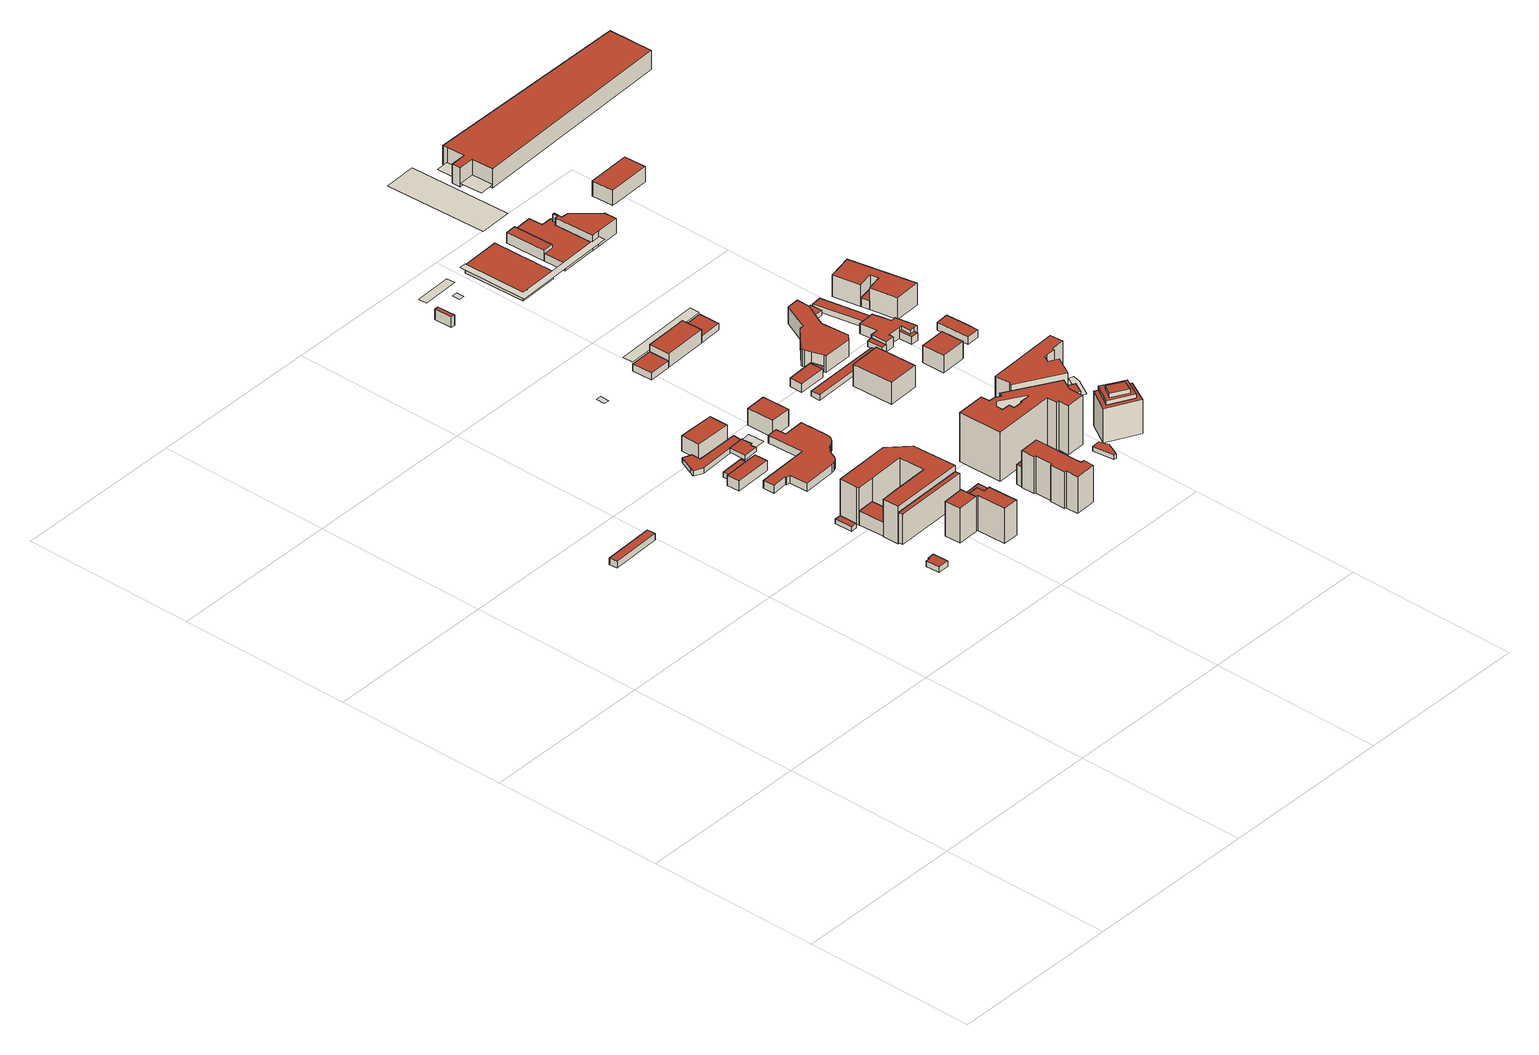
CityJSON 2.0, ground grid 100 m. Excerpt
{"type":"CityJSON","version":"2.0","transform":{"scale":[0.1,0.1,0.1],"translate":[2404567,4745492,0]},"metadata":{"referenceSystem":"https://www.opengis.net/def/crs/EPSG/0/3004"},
"CityObjects":{
"building1":{"type":"Building","attributes":{"ELEVATION":149.75,"GRONDA":153,"PIEDE":149.75,"ALTEZZA":3.25,"VOLUME":178.56},"geometry":[{"type":"Solid","lod":"2","boundaries":[[[[0,1,2,3,4,5]],[[0,5,6,7]],[[5,4,8,6]],[[4,3,9,8]],[[3,2,10,9]],[[2,1,11,10]],[[1,0,7,11]],[[7,6,8,9,10,11]]]],"semantics":{"surfaces":[{"type":"GroundSurface"},{"type":"WallSurface","hasWindows":0},{"type":"WallSurface","hasWindows":1},{"type":"RoofSurface"}],"values":[[0,1,1,2,1,1,2,3]]}}]},
"building2":{"type":"Building","attributes":{"ELEVATION":145,"GRONDA":147.77,"PIEDE":145,"ALTEZZA":2.77,"VOLUME":106.23},"geometry":[{"type":"Solid","lod":"2","boundaries":[[[[12,13,14,15]],[[12,15,16,17]],[[15,14,18,16]],[[14,13,19,18]],[[13,12,17,19]],[[17,16,18,19]]]],"semantics":{"surfaces":[{"type":"GroundSurface"},{"type":"WallSurface","hasWindows":0},{"type":"WallSurface","hasWindows":1},{"type":"RoofSurface"}],"values":[[0,1,2,1,2,3]]}}]},
"building3":{"type":"Building","attributes":{"ELEVATION":147.58,"GRONDA":155.9,"PIEDE":147.58,"ALTEZZA":8.32,"VOLUME":1235.7},"geometry":[{"type":"Solid","lod":"2","boundaries":[[[[20,21,22,23]],[[20,23,24,25]],[[23,22,26,24]],[[22,21,27,26]],[[21,20,25,27]],[[25,24,26,27]]]],"semantics":{"surfaces":[{"type":"GroundSurface"},{"type":"WallSurface","hasWindows":0},{"type":"WallSurface","hasWindows":1},{"type":"RoofSurface"}],"values":[[0,1,2,2,2,3]]}}]},
"building4":{"type":"Building","attributes":{"ELEVATION":148.69,"GRONDA":169.53,"PIEDE":148.69,"ALTEZZA":20.84,"VOLUME":2413.27},"geometry":[{"type":"Solid","lod":"2","boundaries":[[[[28,29,30,31,32]],[[28,32,33,34]],[[32,31,35,33]],[[31,30,36,35]],[[30,29,37,36]],[[29,28,34,37]],[[34,33,35,36,37]]]],"semantics":{"surfaces":[{"type":"GroundSurface"},{"type":"WallSurface","hasWindows":0},{"type":"WallSurface","hasWindows":1},{"type":"RoofSurface"}],"values":[[0,1,1,2,1,2,3]]}}]},
"building5":{"type":"Building","attributes":{"ELEVATION":148.22,"GRONDA":166.23,"PIEDE":148.22,"ALTEZZA":18.01,"VOLUME":2046.86},"geometry":[{"type":"Solid","lod":"2","boundaries":[[[[38,39,40,41]],[[38,41,42,43]],[[41,40,44,42]],[[40,39,45,44]],[[39,38,43,45]],[[43,42,44,45]]]],"semantics":{"surfaces":[{"type":"GroundSurface"},{"type":"WallSurface","hasWindows":1},{"type":"WallSurface","hasWindows":0},{"type":"RoofSurface"}],"values":[[0,1,1,1,2,3]]}}]},
"building6":{"type":"Building","attributes":{"ELEVATION":147.37,"GRONDA":169.77,"PIEDE":147.37,"ALTEZZA":22.4,"VOLUME":23445.46},"geometry":[{"type":"Solid","lod":"2","boundaries":[[[[46,47,48,49,50,51,52,53,54,55,56,57]],[[46,57,58,59]],[[57,56,60,58]],[[56,55,61,60]],[[55,54,62,61]],[[54,53,63,62]],[[53,52,64,63]],[[52,51,65,64]],[[51,50,66,65]],[[50,49,67,66]],[[49,48,68,67]],[[48,47,69,68]],[[47,46,59,69]],[[59,58,60,61,62,63,64,65,66,67,68,69]]]],"semantics":{"surfaces":[{"type":"GroundSurface"},{"type":"WallSurface","hasWindows":0},{"type":"WallSurface","hasWindows":1},{"type":"RoofSurface"}],"values":[[0,1,1,1,1,1,2,2,2,2,2,1,2,3]]}}]},
"building7":{"type":"Building","attributes":{"ELEVATION":148.61,"GRONDA":169.62,"PIEDE":148.61,"ALTEZZA":21.01,"VOLUME":3730.9},"geometry":[{"type":"Solid","lod":"2","boundaries":[[[[70,71,72,73]],[[71,74,75,72]],[[76,77,78,74,71,70,79,80]],[[76,80,81,82]],[[80,79,83,81]],[[79,70,73,83]],[[74,78,84,75]],[[78,77,85,84]],[[77,76,82,85]],[[82,81,83,73,72,75,84,85]]]],"semantics":{"surfaces":[{"type":"WallSurface","hasWindows":1},{"type":"WallSurface","hasWindows":0},{"type":"GroundSurface"},{"type":"RoofSurface"}],"values":[[0,1,2,0,0,0,1,1,1,3]]}}]},
"building8":{"type":"Building","attributes":{"ELEVATION":146.4,"GRONDA":149.52,"PIEDE":146.4,"ALTEZZA":3.12,"VOLUME":716.57},"geometry":[{"type":"Solid","lod":"2","boundaries":[[[[86,87,88,89,90,91,92,93,94,95]],[[86,95,96,97]],[[95,94,98,96]],[[94,93,99,98]],[[93,92,100,99]],[[92,91,101,100]],[[91,90,102,101]],[[90,89,103,102]],[[89,88,104,103]],[[88,87,105,104]],[[87,86,97,105]],[[97,96,98,99,100,101,102,103,104,105]]]],"semantics":{"surfaces":[{"type":"GroundSurface"},{"type":"WallSurface","hasWindows":0},{"type":"WallSurface","hasWindows":1},{"type":"RoofSurface"}],"values":[[0,1,1,2,1,1,2,2,2,1,1,3]]}}]},
"building9":{"type":"Building","attributes":{"ELEVATION":148.25,"GRONDA":165.36,"PIEDE":148.25,"ALTEZZA":17.11,"VOLUME":1617.78},"geometry":[{"type":"Solid","lod":"2","boundaries":[[[[106,107,108,109,110,111,112,113,114,115,116,117]],[[106,117,118,119]],[[117,116,120,118]],[[116,115,121,120]],[[115,114,122,121]],[[114,113,123,122]],[[113,112,124,123]],[[112,111,125,124]],[[111,110,126,125]],[[110,109,127,126]],[[109,108,128,127]],[[108,107,129,128]],[[107,106,119,129]],[[119,118,120,121,122,123,124,125,126,127,128,129]]]],"semantics":{"surfaces":[{"type":"GroundSurface"},{"type":"WallSurface","hasWindows":1},{"type":"WallSurface","hasWindows":0},{"type":"RoofSurface"}],"values":[[0,1,1,1,2,1,2,1,1,1,1,2,1,3]]}}]},
"building10":{"type":"Building","attributes":{"ELEVATION":146.21,"GRONDA":155.45,"PIEDE":146.21,"ALTEZZA":9.24,"VOLUME":2113.81},"geometry":[{"type":"Solid","lod":"2","boundaries":[[[[130,131,132,133]],[[130,133,134,135]],[[133,132,136,134]],[[132,131,137,136]],[[131,130,135,137]],[[135,134,136,137]]]],"semantics":{"surfaces":[{"type":"GroundSurface"},{"type":"WallSurface","hasWindows":0},{"type":"WallSurface","hasWindows":1},{"type":"RoofSurface"}],"values":[[0,1,1,1,2,3]]}}]},
"building11":{"type":"Building","attributes":{"ELEVATION":147.29,"GRONDA":149.91,"PIEDE":147.29,"ALTEZZA":2.62,"VOLUME":228.79},"geometry":[{"type":"Solid","lod":"2","boundaries":[[[[138,139,140,141,142,143,144]],[[138,144,145,146]],[[144,143,147,145]],[[143,142,148,147]],[[142,141,149,148]],[[141,140,150,149]],[[140,139,151,150]],[[139,138,146,151]],[[146,145,147,148,149,150,151]]]],"semantics":{"surfaces":[{"type":"GroundSurface"},{"type":"WallSurface","hasWindows":0},{"type":"WallSurface","hasWindows":1},{"type":"RoofSurface"}],"values":[[0,1,1,2,1,2,1,1,3]]}}]},
"building12":{"type":"Building","attributes":{"ELEVATION":146.95,"GRONDA":151.55,"PIEDE":146.95,"ALTEZZA":4.6,"VOLUME":4285.31},"geometry":[{"type":"Solid","lod":"2","boundaries":[[[[152,153,154,155,156,157,158,159,160,161,162,163,164,165,166,167,168,169,170,171,172,173,174,175,176,177,178,179,180]],[[152,180,181,182]],[[180,179,183,181]],[[179,178,184,183]],[[178,177,185,184]],[[177,176,186,185]],[[176,175,187,186]],[[175,174,188,187]],[[174,173,189,188]],[[173,172,190,189]],[[172,171,191,190]],[[171,170,192,191]],[[170,169,193,192]],[[169,168,194,193]],[[168,167,195,194]],[[167,166,196,195]],[[166,165,197,196]],[[165,164,198,197]],[[164,163,199,198]],[[163,162,200,199]],[[162,161,201,200]],[[161,160,202,201]],[[160,159,203,202]],[[159,158,204,203]],[[158,157,205,204]],[[157,156,206,205]],[[156,155,207,206]],[[155,154,208,207]],[[154,153,209,208]],[[153,152,182,209]],[[182,181,183,184,185,186,187,188,189,190,191,192,193,194,195,196,197,198,199,200,201,202,203,204,205,206,207,208,209]]]],"semantics":{"surfaces":[{"type":"GroundSurface"},{"type":"WallSurface","hasWindows":0},{"type":"WallSurface","hasWindows":1},{"type":"RoofSurface"}],"values":[[0,1,1,2,2,2,1,2,2,2,2,1,1,2,1,2,1,1,2,1,1,2,2,2,1,1,2,1,2,2,3]]}}]},
"building13":{"type":"Building","attributes":{"ELEVATION":150.1,"GRONDA":0,"PIEDE":150.1,"ALTEZZA":0,"VOLUME":0},"geometry":[{"type":"MultiSurface","lod":"0","boundaries":[[[210,211,212,213,214,215]]]}]},
"building14":{"type":"Building","attributes":{"ELEVATION":145.26,"GRONDA":0,"PIEDE":145.26,"ALTEZZA":0,"VOLUME":0},"geometry":[{"type":"MultiSurface","lod":"0","boundaries":[[[216,217,218,219]]]}]},
"building15":{"type":"Building","attributes":{"ELEVATION":146.12,"GRONDA":156.14,"PIEDE":146.12,"ALTEZZA":10.02,"VOLUME":1901.6},"geometry":[{"type":"Solid","lod":"2","boundaries":[[[[220,221,222,223]],[[220,223,224,225]],[[223,222,226,224]],[[222,221,227,226]],[[221,220,225,227]],[[225,224,226,227]]]],"semantics":{"surfaces":[{"type":"GroundSurface"},{"type":"WallSurface","hasWindows":1},{"type":"WallSurface","hasWindows":0},{"type":"RoofSurface"}],"values":[[0,1,1,2,1,3]]}}]},
"building16":{"type":"Building","attributes":{"ELEVATION":148.66,"GRONDA":170.83,"PIEDE":148.66,"ALTEZZA":22.17,"VOLUME":8413.46},"geometry":[{"type":"Solid","lod":"2","boundaries":[[[[228,229,230,231]],[[229,232,233,230]],[[232,234,235,233]],[[235,236,237,238,239,240,241,242,243,244,245,246,231,230,233]],[[234,232,229,228,247,248,249,250,251,252,253,254,255,256,257]],[[234,257,236,235]],[[257,256,237,236]],[[256,255,238,237]],[[255,254,239,238]],[[254,253,240,239]],[[253,252,241,240]],[[252,251,242,241]],[[251,250,243,242]],[[250,249,244,243]],[[249,248,245,244]],[[248,247,246,245]],[[247,228,231,246]]]],"semantics":{"surfaces":[{"type":"WallSurface","hasWindows":1},{"type":"RoofSurface"},{"type":"GroundSurface"},{"type":"WallSurface","hasWindows":0}],"values":[[0,0,0,1,2,3,3,3,3,0,3,3,0,0,0,0,0]]}}]},
"building17":{"type":"Building","attributes":{"ELEVATION":148.28,"GRONDA":160.22,"PIEDE":148.28,"ALTEZZA":11.94,"VOLUME":472.74},"geometry":[{"type":"Solid","lod":"2","boundaries":[[[[258,259,260,261]],[[258,261,262,263]],[[261,260,264,262]],[[260,259,265,264]],[[259,258,263,265]],[[263,262,264,265]]]],"semantics":{"surfaces":[{"type":"GroundSurface"},{"type":"WallSurface","hasWindows":0},{"type":"WallSurface","hasWindows":1},{"type":"RoofSurface"}],"values":[[0,1,1,2,2,3]]}}]},
"building18":{"type":"Building","attributes":{"ELEVATION":145.88,"GRONDA":152.09,"PIEDE":145.88,"ALTEZZA":6.21,"VOLUME":146.99},"geometry":[{"type":"Solid","lod":"2","boundaries":[[[[266,267,268,269]],[[266,269,270,271]],[[269,268,272,270]],[[268,267,273,272]],[[267,266,271,273]],[[271,270,272,273]]]],"semantics":{"surfaces":[{"type":"GroundSurface"},{"type":"WallSurface","hasWindows":0},{"type":"WallSurface","hasWindows":1},{"type":"RoofSurface"}],"values":[[0,1,2,1,2,3]]}}]},
"building19":{"type":"Building","attributes":{"ELEVATION":145.02,"GRONDA":0,"PIEDE":145.02,"ALTEZZA":4,"VOLUME":620.04},"geometry":[{"type":"Solid","lod":"2","boundaries":[[[[274,275,276,277,278]],[[274,278,279,280]],[[278,277,281,279]],[[277,276,282,281]],[[276,275,283,282]],[[275,274,280,283]],[[280,279,281,282,283]]]],"semantics":{"surfaces":[{"type":"GroundSurface"},{"type":"WallSurface","hasWindows":0},{"type":"WallSurface","hasWindows":1},{"type":"RoofSurface"}],"values":[[0,1,2,2,2,1,3]]}}]},
"building20":{"type":"Building","attributes":{"ELEVATION":147.4,"GRONDA":173.26,"PIEDE":147.4,"ALTEZZA":25.86,"VOLUME":673.1},"geometry":[{"type":"Solid","lod":"2","boundaries":[[[[284,285,286,287,288]],[[284,288,289,290]],[[288,287,291,289]],[[287,286,292,291]],[[286,285,293,292]],[[285,284,290,293]],[[290,289,291,292,293]]]],"semantics":{"surfaces":[{"type":"GroundSurface"},{"type":"WallSurface","hasWindows":1},{"type":"WallSurface","hasWindows":0},{"type":"RoofSurface"}],"values":[[0,1,1,1,2,2,3]]}}]},
"building21":{"type":"Building","attributes":{"ELEVATION":147.38,"GRONDA":176.84,"PIEDE":147.38,"ALTEZZA":29.46,"VOLUME":28695.17},"geometry":[{"type":"Solid","lod":"2","boundaries":[[[[284,294,295,296,297,298,299,300,301,302,303,288,287,286,285],[304,305,306,307,308,309,310,311,312]],[[284,285,313,314]],[[285,286,315,313]],[[286,287,316,315]],[[287,288,317,316]],[[288,303,318,317]],[[303,302,319,318]],[[302,301,320,319]],[[301,300,321,320]],[[300,299,322,321]],[[299,298,323,322]],[[298,297,324,323]],[[297,296,325,324]],[[296,295,326,325]],[[295,294,327,326]],[[294,284,314,327]],[[304,312,328,329]],[[312,311,330,328]],[[311,310,331,330]],[[310,309,332,331]],[[309,308,333,332]],[[308,307,334,333]],[[307,306,335,334]],[[306,305,336,335]],[[305,304,329,336]],[[314,313,315,316,317,318,319,320,321,322,323,324,325,326,327],[329,328,330,331,332,333,334,335,336]]]],"semantics":{"surfaces":[{"type":"GroundSurface"},{"type":"WallSurface","hasWindows":0},{"type":"WallSurface","hasWindows":1},{"type":"RoofSurface"}],"values":[[0,1,1,1,1,1,1,1,2,1,1,1,1,2,1,1,1,2,2,2,1,2,2,1,1,3]]}}]},
"building22":{"type":"Building","attributes":{"ELEVATION":145.67,"GRONDA":0,"PIEDE":145.67,"ALTEZZA":0,"VOLUME":0},"geometry":[{"type":"MultiSurface","lod":"0","boundaries":[[[337,338,339,340]]]}]},
"building23":{"type":"Building","attributes":{"ELEVATION":144.16,"GRONDA":0,"PIEDE":144.16,"ALTEZZA":0,"VOLUME":0},"geometry":[{"type":"MultiSurface","lod":"0","boundaries":[[[341,342,343,344,345]]]}]},
"building24":{"type":"Building","attributes":{"ELEVATION":145.13,"GRONDA":0,"PIEDE":145.13,"ALTEZZA":8,"VOLUME":2425.81},"geometry":[{"type":"Solid","lod":"2","boundaries":[[[[346,347,348,349,350]],[[346,350,351,352]],[[350,349,353,351]],[[349,348,354,353]],[[348,347,355,354]],[[347,346,352,355]],[[352,351,353,354,355]]]],"semantics":{"surfaces":[{"type":"GroundSurface"},{"type":"WallSurface","hasWindows":1},{"type":"WallSurface","hasWindows":0},{"type":"RoofSurface"}],"values":[[0,1,1,2,1,2,3]]}}]},
"building25":{"type":"Building","attributes":{"ELEVATION":145.88,"GRONDA":150.86,"PIEDE":145.88,"ALTEZZA":4.98,"VOLUME":599.83},"geometry":[{"type":"Solid","lod":"2","boundaries":[[[[356,357,358,359]],[[357,360,361,358]],[[356,362,363,360,357]],[[360,363,364,361]],[[363,362,365,364]],[[362,356,359,365]],[[359,358,361,364,365]]]],"semantics":{"surfaces":[{"type":"WallSurface","hasWindows":1},{"type":"WallSurface","hasWindows":0},{"type":"GroundSurface"},{"type":"RoofSurface"}],"values":[[0,1,2,1,0,0,3]]}}]},
"building26":{"type":"Building","attributes":{"ELEVATION":150.2,"GRONDA":0,"PIEDE":150.2,"ALTEZZA":0,"VOLUME":0},"geometry":[{"type":"MultiSurface","lod":"0","boundaries":[[[366,367,368,369,370,371,372,373]]]}]},
"building27":{"type":"Building","attributes":{"ELEVATION":148.52,"GRONDA":151.21,"PIEDE":148.52,"ALTEZZA":2.69,"VOLUME":148.01},"geometry":[{"type":"Solid","lod":"2","boundaries":[[[[374,375,376,377]],[[376,378,379,380,377]],[[375,374,381,382,383]],[[375,383,378,376]],[[383,382,379,378]],[[382,381,380,379]],[[381,374,377,380]]]],"semantics":{"surfaces":[{"type":"WallSurface","hasWindows":1},{"type":"RoofSurface"},{"type":"GroundSurface"},{"type":"WallSurface","hasWindows":0}],"values":[[0,1,2,0,0,3,0]]}}]},
"building28":{"type":"Building","attributes":{"ELEVATION":145.79,"GRONDA":149.25,"PIEDE":145.79,"ALTEZZA":3.46,"VOLUME":75.41},"geometry":[{"type":"Solid","lod":"2","boundaries":[[[[384,385,386,387]],[[384,387,388,389]],[[387,386,390,388]],[[386,385,391,390]],[[385,384,389,391]],[[389,388,390,391]]]],"semantics":{"surfaces":[{"type":"GroundSurface"},{"type":"WallSurface","hasWindows":1},{"type":"WallSurface","hasWindows":0},{"type":"RoofSurface"}],"values":[[0,1,2,1,2,3]]}}]},
"building29":{"type":"Building","attributes":{"ELEVATION":147.44,"GRONDA":160.39,"PIEDE":147.44,"ALTEZZA":12.95,"VOLUME":5566.28},"geometry":[{"type":"Solid","lod":"2","boundaries":[[[[392,393,394,395]],[[392,395,396,397]],[[395,394,398,396]],[[394,393,399,398]],[[393,392,397,399]],[[397,396,398,399]]]],"semantics":{"surfaces":[{"type":"GroundSurface"},{"type":"WallSurface","hasWindows":1},{"type":"WallSurface","hasWindows":0},{"type":"RoofSurface"}],"values":[[0,1,2,1,2,3]]}}]},
"building30":{"type":"Building","attributes":{"ELEVATION":145.68,"GRONDA":148.88,"PIEDE":145.68,"ALTEZZA":3.2,"VOLUME":794.4},"geometry":[{"type":"Solid","lod":"2","boundaries":[[[[400,401,402,403]],[[400,403,404,405]],[[403,402,406,404]],[[402,401,407,406]],[[401,400,405,407]],[[405,404,406,407]]]],"semantics":{"surfaces":[{"type":"GroundSurface"},{"type":"WallSurface","hasWindows":1},{"type":"WallSurface","hasWindows":0},{"type":"RoofSurface"}],"values":[[0,1,2,2,1,3]]}}]},
"building31":{"type":"Building","attributes":{"ELEVATION":147.74,"GRONDA":173.21,"PIEDE":147.74,"ALTEZZA":25.47,"VOLUME":1062.68},"geometry":[{"type":"Solid","lod":"2","boundaries":[[[[408,409,410,411]],[[409,412,413,410]],[[412,409,408,414]],[[412,414,415,413]],[[414,408,411,415]],[[413,415,411,410]]]],"semantics":{"surfaces":[{"type":"WallSurface","hasWindows":0},{"type":"WallSurface","hasWindows":1},{"type":"GroundSurface"},{"type":"RoofSurface"}],"values":[[0,1,2,1,0,3]]}}]},
"building32":{"type":"Building","attributes":{"ELEVATION":145.13,"GRONDA":0,"PIEDE":145.13,"ALTEZZA":4,"VOLUME":641.38},"geometry":[{"type":"Solid","lod":"2","boundaries":[[[[346,350,416,417,418]],[[346,418,419,420]],[[418,417,421,419]],[[417,416,422,421]],[[416,350,423,422]],[[350,346,420,423]],[[420,419,421,422,423]]]],"semantics":{"surfaces":[{"type":"GroundSurface"},{"type":"WallSurface","hasWindows":0},{"type":"WallSurface","hasWindows":1},{"type":"RoofSurface"}],"values":[[0,1,2,1,1,2,3]]}}]},
"building33":{"type":"Building","attributes":{"ELEVATION":144.65,"GRONDA":0,"PIEDE":0,"ALTEZZA":4,"VOLUME":0},"geometry":[{"type":"Solid","lod":"2","boundaries":[[[[424,425,426,427]],[[424,427,428,429]],[[427,426,430,428]],[[426,425,431,430]],[[425,424,429,431]],[[429,428,430,431]]]],"semantics":{"surfaces":[{"type":"GroundSurface"},{"type":"WallSurface","hasWindows":1},{"type":"WallSurface","hasWindows":0},{"type":"RoofSurface"}],"values":[[0,1,2,2,2,3]]}}]},
"building34":{"type":"Building","attributes":{"ELEVATION":145.28,"GRONDA":150.08,"PIEDE":145.28,"ALTEZZA":4.8,"VOLUME":4004.16},"geometry":[{"type":"Solid","lod":"2","boundaries":[[[[432,433,434,435]],[[432,435,436,437]],[[435,434,438,436]],[[434,433,439,438]],[[433,432,437,439]],[[437,436,438,439]]]],"semantics":{"surfaces":[{"type":"GroundSurface"},{"type":"WallSurface","hasWindows":0},{"type":"WallSurface","hasWindows":1},{"type":"RoofSurface"}],"values":[[0,1,1,2,1,3]]}}]},
"building35":{"type":"Building","attributes":{"ELEVATION":145.79,"GRONDA":166.34,"PIEDE":145.79,"ALTEZZA":20.55,"VOLUME":2223.53},"geometry":[{"type":"Solid","lod":"2","boundaries":[[[[440,441,442,443,444,445,446,447]],[[440,447,448,449]],[[447,446,450,448]],[[446,445,451,450]],[[445,444,452,451]],[[444,443,453,452]],[[443,442,454,453]],[[442,441,455,454]],[[441,440,449,455]],[[449,448,450,451,452,453,454,455]]]],"semantics":{"surfaces":[{"type":"GroundSurface"},{"type":"WallSurface","hasWindows":0},{"type":"WallSurface","hasWindows":1},{"type":"RoofSurface"}],"values":[[0,1,2,2,2,2,1,1,1,3]]}}]},
"building36":{"type":"Building","attributes":{"ELEVATION":145.79,"GRONDA":170.9,"PIEDE":145.79,"ALTEZZA":25.11,"VOLUME":1800.92},"geometry":[{"type":"Solid","lod":"2","boundaries":[[[[456,457,458,459]],[[456,459,460,461]],[[459,458,462,460]],[[458,457,463,462]],[[457,456,461,463]],[[461,460,462,463]]]],"semantics":{"surfaces":[{"type":"GroundSurface"},{"type":"WallSurface","hasWindows":0},{"type":"WallSurface","hasWindows":1},{"type":"RoofSurface"}],"values":[[0,1,2,1,2,3]]}}]},
"building37":{"type":"Building","attributes":{"ELEVATION":145.79,"GRONDA":168.82,"PIEDE":145.79,"ALTEZZA":23.03,"VOLUME":2656.4},"geometry":[{"type":"Solid","lod":"2","boundaries":[[[[443,442,441,440],[456,459,458,457]],[[443,440,464,465]],[[440,441,466,464]],[[441,442,467,466]],[[442,443,465,467]],[[456,457,468,469]],[[457,458,470,468]],[[458,459,471,470]],[[459,456,469,471]],[[465,464,466,467],[469,468,470,471]]]],"semantics":{"surfaces":[{"type":"GroundSurface"},{"type":"WallSurface","hasWindows":0},{"type":"WallSurface","hasWindows":1},{"type":"RoofSurface"}],"values":[[0,1,1,1,1,1,2,2,2,3]]}}]},
"building38":{"type":"Building","attributes":{"ELEVATION":145.49,"GRONDA":155.73,"PIEDE":145.49,"ALTEZZA":10.24,"VOLUME":6225.58},"geometry":[{"type":"Solid","lod":"2","boundaries":[[[[472,473,474,475,476,477,478,479,480,481,482,483,484,485,486,487]],[[472,487,488,489]],[[487,486,490,488]],[[486,485,491,490]],[[485,484,492,491]],[[484,483,493,492]],[[483,482,494,493]],[[482,481,495,494]],[[481,480,496,495]],[[480,479,497,496]],[[479,478,498,497]],[[478,477,499,498]],[[477,476,500,499]],[[476,475,501,500]],[[475,474,502,501]],[[474,473,503,502]],[[473,472,489,503]],[[489,488,490,491,492,493,494,495,496,497,498,499,500,501,502,503]]]],"semantics":{"surfaces":[{"type":"GroundSurface"},{"type":"WallSurface","hasWindows":1},{"type":"WallSurface","hasWindows":0},{"type":"RoofSurface"}],"values":[[0,1,2,1,1,1,2,2,1,2,1,1,1,1,1,2,2,3]]}}]},
"building39":{"type":"Building","attributes":{"ELEVATION":150.62,"GRONDA":0,"PIEDE":150.62,"ALTEZZA":0,"VOLUME":0},"geometry":[{"type":"MultiSurface","lod":"0","boundaries":[[[504,505,506,507,508,509,510,511,512,513]]]}]},
"building40":{"type":"Building","attributes":{"ELEVATION":147.25,"GRONDA":161.66,"PIEDE":147.25,"ALTEZZA":14.41,"VOLUME":9318.86},"geometry":[{"type":"Solid","lod":"2","boundaries":[[[[514,515,516,517]],[[515,518,519,516]],[[519,520,521,522,523,524,525,526,527,528,517,516]],[[518,515,514,529,530,531,532,533,534,535,536,537]],[[518,537,520,519]],[[537,536,521,520]],[[536,535,522,521]],[[535,534,523,522]],[[534,533,524,523]],[[533,532,525,524]],[[532,531,526,525]],[[531,530,527,526]],[[530,529,528,527]],[[529,514,517,528]]]],"semantics":{"surfaces":[{"type":"WallSurface","hasWindows":1},{"type":"RoofSurface"},{"type":"GroundSurface"},{"type":"WallSurface","hasWindows":0}],"values":[[0,0,1,2,0,3,0,3,0,0,3,3,0,3]]}}]},
"building41":{"type":"Building","attributes":{"ELEVATION":145.46,"GRONDA":148.88,"PIEDE":145.46,"ALTEZZA":3.42,"VOLUME":95.22},"geometry":[{"type":"Solid","lod":"2","boundaries":[[[[538,539,540,541]],[[538,541,542,543]],[[541,540,544,542]],[[540,539,545,544]],[[539,538,543,545]],[[543,542,544,545]]]],"semantics":{"surfaces":[{"type":"GroundSurface"},{"type":"WallSurface","hasWindows":1},{"type":"WallSurface","hasWindows":0},{"type":"RoofSurface"}],"values":[[0,1,2,2,2,3]]}}]},
"building42":{"type":"Building","attributes":{"ELEVATION":146.87,"GRONDA":157.16,"PIEDE":146.87,"ALTEZZA":10.29,"VOLUME":2022.12},"geometry":[{"type":"Solid","lod":"2","boundaries":[[[[546,547,548,549]],[[546,549,550,551]],[[549,548,552,550]],[[548,547,553,552]],[[547,546,551,553]],[[551,550,552,553]]]],"semantics":{"surfaces":[{"type":"GroundSurface"},{"type":"WallSurface","hasWindows":0},{"type":"WallSurface","hasWindows":1},{"type":"RoofSurface"}],"values":[[0,1,2,2,2,3]]}}]},
"building43":{"type":"Building","attributes":{"ELEVATION":144.9,"GRONDA":151.37,"PIEDE":144.9,"ALTEZZA":6.47,"VOLUME":919.39},"geometry":[{"type":"Solid","lod":"2","boundaries":[[[[554,555,556,557]],[[554,557,558,559]],[[557,556,560,558]],[[556,555,561,560]],[[555,554,559,561]],[[559,558,560,561]]]],"semantics":{"surfaces":[{"type":"GroundSurface"},{"type":"WallSurface","hasWindows":1},{"type":"WallSurface","hasWindows":0},{"type":"RoofSurface"}],"values":[[0,1,1,2,2,3]]}}]},
"building44":{"type":"Building","attributes":{"ELEVATION":147.25,"GRONDA":152.55,"PIEDE":147.25,"ALTEZZA":5.3,"VOLUME":157.89},"geometry":[{"type":"Solid","lod":"2","boundaries":[[[[529,514,515,518,562]],[[529,562,563,564]],[[562,518,565,563]],[[518,515,566,565]],[[515,514,567,566]],[[514,529,564,567]],[[564,563,565,566,567]]]],"semantics":{"surfaces":[{"type":"GroundSurface"},{"type":"WallSurface","hasWindows":0},{"type":"WallSurface","hasWindows":1},{"type":"RoofSurface"}],"values":[[0,1,2,1,2,1,3]]}}]},
"building45":{"type":"Building","attributes":{"ELEVATION":146.56,"GRONDA":0,"PIEDE":146.56,"ALTEZZA":0,"VOLUME":0},"geometry":[{"type":"MultiSurface","lod":"0","boundaries":[[[568,569,570,571,572]]]}]},
"building46":{"type":"Building","attributes":{"ELEVATION":144.26,"GRONDA":147.2,"PIEDE":144.26,"ALTEZZA":2.94,"VOLUME":209.81},"geometry":[{"type":"Solid","lod":"2","boundaries":[[[[573,574,575,576]],[[573,576,577,578]],[[576,575,579,577]],[[575,574,580,579]],[[574,573,578,580]],[[578,577,579,580]]]],"semantics":{"surfaces":[{"type":"GroundSurface"},{"type":"WallSurface","hasWindows":1},{"type":"RoofSurface"}],"values":[[0,1,1,1,1,2]]}}]},
"building47":{"type":"Building","attributes":{"ELEVATION":144.36,"GRONDA":150.69,"PIEDE":144.36,"ALTEZZA":6.33,"VOLUME":1711.12},"geometry":[{"type":"Solid","lod":"2","boundaries":[[[[581,582,583,584,585,586,587,588,589,590,591,592,593,594,595]],[[581,595,596,597]],[[595,594,598,596]],[[594,593,599,598]],[[593,592,600,599]],[[592,591,601,600]],[[591,590,602,601]],[[590,589,603,602]],[[589,588,604,603]],[[588,587,605,604]],[[587,586,606,605]],[[586,585,607,606]],[[585,584,608,607]],[[584,583,609,608]],[[583,582,610,609]],[[582,581,597,610]],[[597,596,598,599,600,601,602,603,604,605,606,607,608,609,610]]]],"semantics":{"surfaces":[{"type":"GroundSurface"},{"type":"WallSurface","hasWindows":0},{"type":"WallSurface","hasWindows":1},{"type":"RoofSurface"}],"values":[[0,1,2,2,1,2,1,1,2,1,2,1,1,1,2,2,3]]}}]},
"building48":{"type":"Building","attributes":{"ELEVATION":144.9,"GRONDA":149.48,"PIEDE":144.9,"ALTEZZA":4.58,"VOLUME":2825.47},"geometry":[{"type":"Solid","lod":"2","boundaries":[[[[611,612,613,614]],[[612,611,615,616,617,618,554,557,556,619,620,621]],[[612,621,622,613]],[[621,620,623,622]],[[620,619,624,623]],[[619,556,625,624]],[[556,557,626,625]],[[557,554,627,626]],[[554,618,628,627]],[[618,617,629,628]],[[617,616,630,629]],[[616,615,631,630]],[[615,611,614,631]],[[613,622,623,624,625,626,627,628,629,630,631,614]]]],"semantics":{"surfaces":[{"type":"WallSurface","hasWindows":0},{"type":"GroundSurface"},{"type":"WallSurface","hasWindows":1},{"type":"RoofSurface"}],"values":[[0,1,2,0,0,0,0,0,2,2,0,0,0,3]]}}]},
"building49":{"type":"Building","attributes":{"ELEVATION":144.36,"GRONDA":148.88,"PIEDE":144.36,"ALTEZZA":4.52,"VOLUME":91.31},"geometry":[{"type":"Solid","lod":"2","boundaries":[[[[585,632,633,588,587,586]],[[585,586,634,635]],[[586,587,636,634]],[[587,588,637,636]],[[588,633,638,637]],[[633,632,639,638]],[[632,585,635,639]],[[635,634,636,637,638,639]]]],"semantics":{"surfaces":[{"type":"GroundSurface"},{"type":"WallSurface","hasWindows":1},{"type":"WallSurface","hasWindows":0},{"type":"RoofSurface"}],"values":[[0,1,1,2,2,1,1,3]]}}]},
"building50":{"type":"Building","attributes":{"ELEVATION":153.41,"GRONDA":0,"PIEDE":153.41,"ALTEZZA":0,"VOLUME":0},"geometry":[{"type":"MultiSurface","lod":"0","boundaries":[[[640,641,642,643]]]}]},
"building51":{"type":"Building","attributes":{"ELEVATION":147.41,"GRONDA":0,"PIEDE":147.41,"ALTEZZA":0,"VOLUME":0},"geometry":[{"type":"MultiSurface","lod":"0","boundaries":[[[644,645,646,647]]]}]},
"building52":{"type":"Building","attributes":{"ELEVATION":143.25,"GRONDA":146.72,"PIEDE":143.25,"ALTEZZA":3.47,"VOLUME":572.98},"geometry":[{"type":"Solid","lod":"2","boundaries":[[[[648,649,650,651]],[[648,651,652,653]],[[651,650,654,652]],[[650,649,655,654]],[[649,648,653,655]],[[653,652,654,655]]]],"semantics":{"surfaces":[{"type":"GroundSurface"},{"type":"WallSurface","hasWindows":0},{"type":"WallSurface","hasWindows":1},{"type":"RoofSurface"}],"values":[[0,1,2,1,1,3]]}}]},
"building53":{"type":"Building","attributes":{"ELEVATION":145.69,"GRONDA":150.23,"PIEDE":145.69,"ALTEZZA":4.54,"VOLUME":653.6},"geometry":[{"type":"Solid","lod":"2","boundaries":[[[[656,657,658,659,660]],[[656,660,661,662]],[[660,659,663,661]],[[659,658,664,663]],[[658,657,665,664]],[[657,656,662,665]],[[662,661,663,664,665]]]],"semantics":{"surfaces":[{"type":"GroundSurface"},{"type":"WallSurface","hasWindows":1},{"type":"WallSurface","hasWindows":0},{"type":"RoofSurface"}],"values":[[0,1,2,2,2,1,3]]}}]},
"building54":{"type":"Building","attributes":{"ELEVATION":144.66,"GRONDA":153.91,"PIEDE":144.66,"ALTEZZA":9.25,"VOLUME":2814.36},"geometry":[{"type":"Solid","lod":"2","boundaries":[[[[666,667,668,669,670,671,672,673,674,675]],[[666,675,676,677]],[[675,674,678,676]],[[674,673,679,678]],[[673,672,680,679]],[[672,671,681,680]],[[671,670,682,681]],[[670,669,683,682]],[[669,668,684,683]],[[668,667,685,684]],[[667,666,677,685]],[[677,676,678,679,680,681,682,683,684,685]]]],"semantics":{"surfaces":[{"type":"GroundSurface"},{"type":"WallSurface","hasWindows":0},{"type":"WallSurface","hasWindows":1},{"type":"RoofSurface"}],"values":[[0,1,1,2,2,2,1,1,2,2,1,3]]}}]},
"building55":{"type":"Building","attributes":{"ELEVATION":143.97,"GRONDA":148.97,"PIEDE":143.97,"ALTEZZA":5,"VOLUME":223},"geometry":[{"type":"Solid","lod":"2","boundaries":[[[[686,687,688,689]],[[686,689,690,691]],[[689,688,692,690]],[[688,687,693,692]],[[687,686,691,693]],[[691,690,692,693]]]],"semantics":{"surfaces":[{"type":"GroundSurface"},{"type":"WallSurface","hasWindows":0},{"type":"WallSurface","hasWindows":1},{"type":"RoofSurface"}],"values":[[0,1,2,1,2,3]]}}]},
"building56":{"type":"Building","attributes":{"ELEVATION":143.97,"GRONDA":156.96,"PIEDE":143.97,"ALTEZZA":12.99,"VOLUME":6755.49},"geometry":[{"type":"Solid","lod":"2","boundaries":[[[[686,689,688,687,694,695,696,697]],[[686,697,698,699]],[[697,696,700,698]],[[696,695,701,700]],[[695,694,702,701]],[[694,687,703,702]],[[687,688,704,703]],[[688,689,705,704]],[[689,686,699,705]],[[699,698,700,701,702,703,704,705]]]],"semantics":{"surfaces":[{"type":"GroundSurface"},{"type":"WallSurface","hasWindows":1},{"type":"WallSurface","hasWindows":0},{"type":"RoofSurface"}],"values":[[0,1,2,2,1,2,1,2,1,3]]}}]},
"building57":{"type":"Building","attributes":{"ELEVATION":143.97,"GRONDA":0,"PIEDE":143.97,"ALTEZZA":0,"VOLUME":0},"geometry":[{"type":"MultiSurface","lod":"0","boundaries":[[[706,707,708,709]]]}]},
"building58":{"type":"Building","attributes":{"ELEVATION":144.21,"GRONDA":0,"PIEDE":144.21,"ALTEZZA":0,"VOLUME":0},"geometry":[{"type":"MultiSurface","lod":"0","boundaries":[[[710,711,712,713]]]}]},
"building59":{"type":"Building","attributes":{"ELEVATION":144.6,"GRONDA":0,"PIEDE":0,"ALTEZZA":6,"VOLUME":0},"geometry":[{"type":"Solid","lod":"2","boundaries":[[[[714,715,716,717,718,719]],[[719,718,720,721]],[[718,717,722,720]],[[717,716,723,722]],[[716,715,724,723]],[[715,714,725,724]],[[714,719,721,725]],[[721,720,722,723,724,725]]]],"semantics":{"surfaces":[{"type":"GroundSurface"},{"type":"WallSurface","hasWindows":0},{"type":"WallSurface","hasWindows":1},{"type":"RoofSurface"}],"values":[[0,1,1,2,2,1,1,3]]}}]},
"building60":{"type":"Building","attributes":{"ELEVATION":144.65,"GRONDA":0,"PIEDE":0,"ALTEZZA":3,"VOLUME":0},"geometry":[{"type":"Solid","lod":"2","boundaries":[[[[714,719,726,727]],[[714,727,728,729]],[[727,726,730,728]],[[726,719,731,730]],[[719,714,729,731]],[[729,728,730,731]]]],"semantics":{"surfaces":[{"type":"GroundSurface"},{"type":"WallSurface","hasWindows":1},{"type":"WallSurface","hasWindows":0},{"type":"RoofSurface"}],"values":[[0,1,1,2,2,3]]}}]},
"building61":{"type":"Building","attributes":{"ELEVATION":144.51,"GRONDA":153.58,"PIEDE":144.51,"ALTEZZA":9.07,"VOLUME":2851.98},"geometry":[{"type":"Solid","lod":"2","boundaries":[[[[732,733,734,735]],[[734,736,737,735]],[[733,732,738,739]],[[733,739,736,734]],[[739,738,737,736]],[[738,732,735,737]]]],"semantics":{"surfaces":[{"type":"WallSurface","hasWindows":1},{"type":"RoofSurface"},{"type":"GroundSurface"},{"type":"WallSurface","hasWindows":0}],"values":[[0,1,2,3,3,3]]}}]},
"building62":{"type":"Building","attributes":{"ELEVATION":141.89,"GRONDA":153.31,"PIEDE":141.89,"ALTEZZA":11.42,"VOLUME":106349.34},"geometry":[{"type":"Solid","lod":"2","boundaries":[[[[740,741,742,743,744,745,746,747,748,749]],[[740,749,750,751]],[[749,748,752,750]],[[748,747,753,752]],[[747,746,754,753]],[[746,745,755,754]],[[745,744,756,755]],[[744,743,757,756]],[[743,742,758,757]],[[742,741,759,758]],[[741,740,751,759]],[[751,750,752,753,754,755,756,757,758,759]]]],"semantics":{"surfaces":[{"type":"GroundSurface"},{"type":"WallSurface","hasWindows":1},{"type":"WallSurface","hasWindows":0},{"type":"RoofSurface"}],"values":[[0,1,1,2,2,1,2,2,1,1,1,3]]}}]}
},
"vertices":[
[226,189,1498],[162,187,1498],[158,268,1498],[185,269,1498],[185,276,1498],[223,277,1498],[223,277,1530],[226,189,1530],[185,276,1530],[185,269,1530],[158,268,1530],[162,187,1530],
[222,769,1450],[184,767,1450],[181,869,1450],[218,870,1450],[218,870,1478],[222,769,1478],[181,869,1478],[184,767,1478],
[330,609,1476],[229,605,1476],[223,753,1476],[323,757,1476],[323,757,1559],[330,609,1559],[223,753,1559],[229,605,1559],
[542,324,1487],[544,280,1487],[420,276,1487],[417,369,1487],[540,375,1487],[540,375,1695],[542,324,1695],[417,369,1695],[420,276,1695],[544,280,1695],
[233,511,1482],[667,521,1482],[668,495,1482],[234,484,1482],[234,484,1662],[233,511,1662],[668,495,1662],[667,521,1662],
[667,521,1474],[233,511,1474],[229,605,1474],[330,609,1474],[542,614,1474],[538,765,1474],[323,757,1474],[223,753,1474],[222,769,1474],[218,870,1474],[549,882,1474],[654,779,1474],[654,779,1698],[667,521,1698],[549,882,1698],[218,870,1698],[222,769,1698],[223,753,1698],[323,757,1698],[538,765,1698],[542,614,1698],[330,609,1698],[229,605,1698],[233,511,1698],
[542,324,1486],[544,280,1486],[544,280,1696],[542,324,1696],[553,280,1486],[553,280,1696],[642,283,1486],[649,114,1486],[560,111,1486],[602,327,1486],[604,282,1486],[604,282,1696],[642,283,1696],[602,327,1696],[560,111,1696],[649,114,1696],
[354,1619,1464],[262,1616,1464],[59,1607,1464],[9,1631,1464],[22,1660,1464],[59,1742,1464],[91,1725,1464],[106,1722,1464],[106,1668,1464],[355,1671,1464],[355,1671,1495],[354,1619,1495],[106,1668,1495],[106,1722,1495],[91,1725,1495],[59,1742,1495],[22,1660,1495],[9,1631,1495],[59,1607,1495],[262,1616,1495],
[642,283,1482],[604,282,1482],[602,327,1482],[542,324,1482],[540,375,1482],[674,380,1482],[675,323,1482],[669,322,1482],[668,311,1482],[665,302,1482],[659,294,1482],[651,287,1482],[651,287,1654],[642,283,1654],[659,294,1654],[665,302,1654],[668,311,1654],[669,322,1654],[675,323,1654],[674,380,1654],[540,375,1654],[542,324,1654],[602,327,1654],[604,282,1654],
[338,1807,1462],[338,1697,1462],[130,1698,1462],[130,1808,1462],[130,1808,1554],[338,1807,1554],[130,1698,1554],[338,1697,1554],
[355,1612,1473],[359,1556,1473],[345,1554,1473],[349,1522,1473],[265,1518,1473],[262,1616,1473],[354,1619,1473],[354,1619,1499],[355,1612,1499],[262,1616,1499],[265,1518,1499],[349,1522,1499],[345,1554,1499],[359,1556,1499],
[271,1127,1470],[267,1235,1470],[244,1234,1470],[243,1242,1470],[154,1237,1470],[152,1304,1470],[453,1317,1470],[445,1526,1470],[505,1529,1470],[509,1471,1470],[628,1474,1470],[634,1321,1470],[634,1313,1470],[633,1302,1470],[630,1290,1470],[622,1276,1470],[612,1265,1470],[595,1252,1470],[578,1245,1470],[564,1237,1470],[543,1217,1470],[536,1204,1470],[530,1190,1470],[524,1176,1470],[519,1165,1470],[510,1154,1470],[498,1145,1470],[481,1139,1470],[462,1136,1470],[462,1136,1516],[271,1127,1516],[481,1139,1516],[498,1145,1516],[510,1154,1516],[519,1165,1516],[524,1176,1516],[530,1190,1516],[536,1204,1516],[543,1217,1516],[564,1237,1516],[578,1245,1516],[595,1252,1516],[612,1265,1516],[622,1276,1516],[630,1290,1516],[633,1302,1516],[634,1313,1516],[634,1321,1516],[628,1474,1516],[509,1471,1516],[505,1529,1516],[445,1526,1516],[453,1317,1516],[152,1304,1516],[154,1237,1516],[243,1242,1516],[244,1234,1516],[267,1235,1516],
[408,1525,1501],[404,1615,1501],[355,1612,1501],[359,1556,1501],[345,1554,1501],[349,1522,1501],
[216,2402,1453],[185,2401,1453],[183,2351,1453],[215,2350,1453],
[623,1551,1461],[503,1548,1461],[498,1705,1461],[618,1709,1461],[618,1709,1561],[623,1551,1561],[498,1705,1561],[503,1548,1561],
[1095,69,1487],[1075,69,1487],[1075,69,1708],[1095,69,1708],[1074,106,1487],[1074,106,1708],[1072,218,1487],[1072,218,1708],[1069,352,1708],[966,348,1708],[958,348,1708],[959,268,1708],[968,268,1708],[970,167,1708],[962,167,1708],[964,77,1708],[972,77,1708],[974,5,1708],[1095,8,1708],[1095,8,1487],[974,5,1487],[972,77,1487],[964,77,1487],[962,167,1487],[970,167,1487],[968,268,1487],[959,268,1487],[958,348,1487],[966,348,1487],[1069,352,1487],
[1069,352,1483],[966,348,1483],[966,387,1483],[1068,391,1483],[1068,391,1602],[1069,352,1602],[966,387,1602],[966,348,1602],
[185,3310,1459],[162,3310,1459],[160,3414,1459],[183,3415,1459],[183,3415,1521],[185,3310,1521],[160,3414,1521],[162,3310,1521],
[613,2311,1450],[484,2306,1450],[479,2425,1450],[576,2429,1450],[610,2430,1450],[610,2430,1490],[613,2311,1490],[576,2429,1490],[479,2425,1490],[484,2306,1490],
[1181,682,1474],[1168,660,1474],[1138,678,1474],[1101,679,1474],[1099,730,1474],[1099,730,1733],[1181,682,1733],[1101,679,1733],[1138,678,1733],[1168,660,1733],
[1463,517,1474],[1431,456,1474],[1428,441,1474],[1429,365,1474],[1318,364,1474],[1319,425,1474],[1304,424,1474],[1301,481,1474],[939,470,1474],[933,725,1474],[1137,584,1474],[1137,551,1474],[1196,553,1474],[1195,560,1474],[1250,561,1474],[1254,568,1474],[1119,647,1474],[1089,621,1474],[1089,585,1474],[1168,660,1768],[1181,682,1768],[1138,678,1768],[1101,679,1768],[1099,730,1768],[933,725,1768],[939,470,1768],[1301,481,1768],[1304,424,1768],[1319,425,1768],[1318,364,1768],[1429,365,1768],[1428,441,1768],[1431,456,1768],[1463,517,1768],[1089,585,1768],[1137,584,1768],[1089,621,1768],[1119,647,1768],[1254,568,1768],[1250,561,1768],[1195,560,1768],[1196,553,1768],[1137,551,1768],
[395,3432,1457],[393,3477,1457],[362,3476,1457],[363,3431,1457],
[248,3580,1442],[252,3547,1442],[465,3553,1442],[463,3601,1442],[248,3593,1442],
[867,2320,1451],[613,2311,1451],[610,2430,1451],[823,2438,1451],[863,2440,1451],[863,2440,1531],[867,2320,1531],[823,2438,1531],[610,2430,1531],[613,2311,1531],
[1031,1702,1459],[1028,1764,1459],[1028,1764,1509],[1031,1702,1509],[872,1757,1459],[872,1757,1509],[1032,1687,1459],[873,1682,1459],[873,1682,1509],[1032,1687,1509],
[994,2503,1502],[477,2483,1502],[479,2425,1502],[576,2429,1502],[610,2430,1502],[823,2438,1502],[863,2440,1502],[996,2445,1502],
[1435,157,1485],[1474,234,1485],[1474,234,1512],[1435,157,1512],[1455,287,1512],[1409,285,1512],[1422,163,1512],[1422,163,1485],[1409,285,1485],[1455,287,1485],
[1072,1714,1458],[1031,1702,1458],[1028,1764,1458],[1052,1777,1458],[1052,1777,1492],[1072,1714,1492],[1028,1764,1492],[1031,1702,1492],
[1250,1284,1474],[1070,1277,1474],[1061,1516,1474],[1240,1523,1474],[1240,1523,1604],[1250,1284,1604],[1061,1516,1604],[1070,1277,1604],
[1343,1588,1457],[882,1577,1457],[881,1630,1457],[1341,1641,1457],[1341,1641,1489],[1343,1588,1489],[881,1630,1489],[882,1577,1489],
[1515,487,1477],[1463,517,1477],[1463,517,1732],[1515,487,1732],[1431,456,1477],[1431,456,1732],[1485,426,1477],[1485,426,1732],
[996,2445,1451],[997,2445,1451],[1001,2325,1451],[1001,2325,1491],[867,2320,1491],[997,2445,1491],[996,2445,1491],[863,2440,1491],
[989,2723,0],[696,2713,0],[694,2760,0],[988,2771,0],[988,2771,40],[989,2723,40],[694,2760,40],[696,2713,40],
[787,3200,1453],[558,3193,1453],[547,3557,1453],[776,3564,1453],[776,3564,1501],[787,3200,1501],[547,3557,1501],[558,3193,1501],
[1618,430,1458],[1552,323,1458],[1690,250,1458],[1748,356,1458],[1768,344,1458],[1700,217,1458],[1519,313,1458],[1597,441,1458],[1597,441,1663],[1618,430,1663],[1519,313,1663],[1700,217,1663],[1768,344,1663],[1748,356,1663],[1690,250,1663],[1552,323,1663],
[1709,339,1458],[1678,278,1458],[1585,330,1458],[1622,389,1458],[1622,389,1709],[1709,339,1709],[1585,330,1709],[1678,278,1709],
[1618,430,1688],[1748,356,1688],[1552,323,1688],[1690,250,1688],[1678,278,1688],[1709,339,1688],[1585,330,1688],[1622,389,1688],
[1327,2032,1455],[1260,1895,1455],[1274,1732,1455],[1245,1705,1455],[1076,1701,1455],[1072,1714,1455],[1052,1777,1455],[1041,1814,1455],[1039,1820,1455],[1042,1832,1455],[1163,1943,1455],[1169,1944,1455],[1176,1944,1455],[1181,1942,1455],[1256,2102,1455],[1325,2104,1455],[1325,2104,1557],[1327,2032,1557],[1256,2102,1557],[1181,1942,1557],[1176,1944,1557],[1169,1944,1557],[1163,1943,1557],[1042,1832,1557],[1039,1820,1557],[1041,1814,1557],[1052,1777,1557],[1072,1714,1557],[1076,1701,1557],[1245,1705,1557],[1274,1732,1557],[1260,1895,1557],
[787,3200,1506],[558,3193,1506],[547,3557,1506],[510,3557,1506],[520,3154,1506],[1099,3177,1506],[1141,3178,1506],[1139,3213,1506],[1092,3211,1506],[878,3203,1506],
[1681,808,1472],[1701,845,1472],[1701,845,1617],[1681,808,1617],[1718,846,1472],[1718,846,1617],[1772,846,1617],[1772,860,1617],[1853,862,1617],[1849,938,1617],[1424,921,1617],[1429,836,1617],[1417,818,1617],[1674,673,1617],[1734,780,1617],[1734,780,1472],[1674,673,1472],[1417,818,1472],[1429,836,1472],[1424,921,1472],[1849,938,1472],[1853,862,1472],[1772,860,1472],[1772,846,1472],
[1403,1601,1455],[1373,1601,1455],[1368,1691,1455],[1399,1693,1455],[1399,1693,1489],[1403,1601,1489],[1368,1691,1489],[1373,1601,1489],
[1581,1264,1469],[1432,1260,1469],[1428,1391,1469],[1577,1395,1469],[1577,1395,1572],[1581,1264,1572],[1428,1391,1572],[1432,1260,1572],
[874,3333,1449],[865,3566,1449],[926,3568,1449],[934,3335,1449],[934,3335,1514],[874,3333,1514],[926,3568,1514],[865,3566,1514],
[1757,825,1472],[1757,825,1526],[1734,780,1526],[1718,846,1526],[1701,845,1526],[1681,808,1526],
[1826,767,1466],[1797,776,1466],[1724,644,1466],[1758,625,1466],[1814,721,1466],
[1327,2032,1443],[1325,2104,1443],[1425,2105,1443],[1427,2034,1443],[1427,2034,1472],[1327,2032,1472],[1425,2105,1472],[1325,2104,1472],
[1536,1766,1444],[1551,1696,1444],[1579,1698,1444],[1601,1576,1444],[1573,1573,1444],[1546,1573,1444],[1546,1629,1444],[1529,1629,1444],[1456,1627,1444],[1456,1602,1444],[1403,1601,1444],[1399,1693,1444],[1443,1695,1444],[1433,1796,1444],[1528,1799,1444],[1528,1799,1507],[1536,1766,1507],[1433,1796,1507],[1443,1695,1507],[1399,1693,1507],[1403,1601,1507],[1456,1602,1507],[1456,1627,1507],[1529,1629,1507],[1546,1629,1507],[1546,1573,1507],[1573,1573,1507],[1601,1576,1507],[1579,1698,1507],[1551,1696,1507],
[1099,3473,1449],[1109,3474,1449],[1109,3474,1495],[1099,3473,1495],[1101,3444,1449],[1084,3443,1449],[1092,3211,1449],[878,3203,1449],[1041,3574,1449],[1045,3493,1449],[1109,3495,1449],[1109,3495,1495],[1045,3493,1495],[1041,3574,1495],[926,3568,1495],[934,3335,1495],[874,3333,1495],[878,3203,1495],[1092,3211,1495],[1084,3443,1495],[1101,3444,1495],
[1573,1548,1444],[1530,1548,1444],[1546,1573,1489],[1573,1573,1489],[1546,1629,1489],[1529,1629,1489],[1530,1548,1489],[1573,1548,1489],
[964,3644,1534],[942,4236,1534],[753,4229,1534],[775,3637,1534],
[1579,1698,1474],[1563,1772,1474],[1536,1766,1474],[1551,1696,1474],
[1555,1824,1432],[1500,1816,1432],[1443,2108,1432],[1501,2111,1432],[1501,2111,1467],[1555,1824,1467],[1443,2108,1467],[1500,1816,1467],
[1769,1408,1457],[1772,1334,1457],[1698,1331,1457],[1689,1523,1457],[1763,1527,1457],[1763,1527,1502],[1769,1408,1502],[1689,1523,1502],[1698,1331,1502],[1772,1334,1502],
[1139,3213,1447],[1092,3211,1447],[1084,3443,1447],[1101,3444,1447],[1099,3473,1447],[1109,3474,1447],[1109,3423,1447],[1150,3422,1447],[1268,3288,1447],[1273,3218,1447],[1273,3218,1539],[1139,3213,1539],[1268,3288,1539],[1150,3422,1539],[1109,3423,1539],[1109,3474,1539],[1099,3473,1539],[1101,3444,1539],[1084,3443,1539],[1092,3211,1539],
[1617,1894,1440],[1608,1941,1440],[1698,1960,1440],[1708,1913,1440],[1708,1913,1490],[1617,1894,1490],[1698,1960,1490],[1608,1941,1490],
[1578,2100,1440],[1722,2128,1440],[1797,1744,1440],[1646,1737,1440],[1646,1737,1570],[1617,1894,1570],[1797,1744,1570],[1722,2128,1570],[1578,2100,1570],[1608,1941,1570],[1698,1960,1570],[1708,1913,1570],
[1190,3936,1440],[1185,4064,1440],[1095,4061,1440],[1103,3933,1440],
[1109,4112,1442],[1184,4115,1442],[1179,4218,1442],[1105,4216,1442],
[1729,2758,0],[1769,2759,0],[1772,2684,0],[1558,2676,0],[1555,2751,0],[1595,2752,0],[1555,2751,60],[1595,2752,60],[1558,2676,60],[1772,2684,60],[1769,2759,60],[1729,2758,60],
[1592,2809,0],[1727,2815,0],[1727,2815,30],[1729,2758,30],[1592,2809,30],[1595,2752,30],
[1435,3382,1445],[1685,3390,1445],[1685,3390,1536],[1435,3382,1536],[1680,3517,1536],[1431,3507,1536],[1431,3507,1445],[1680,3517,1445],
[2423,3989,1419],[1190,3936,1419],[1185,4064,1419],[1095,4061,1419],[1093,4112,1419],[1109,4112,1419],[1184,4115,1419],[1179,4218,1419],[1178,4245,1419],[2413,4245,1419],[2413,4245,1533],[2423,3989,1533],[1178,4245,1533],[1179,4218,1533],[1184,4115,1533],[1109,4112,1533],[1093,4112,1533],[1095,4061,1533],[1185,4064,1533],[1190,3936,1533]
]}
